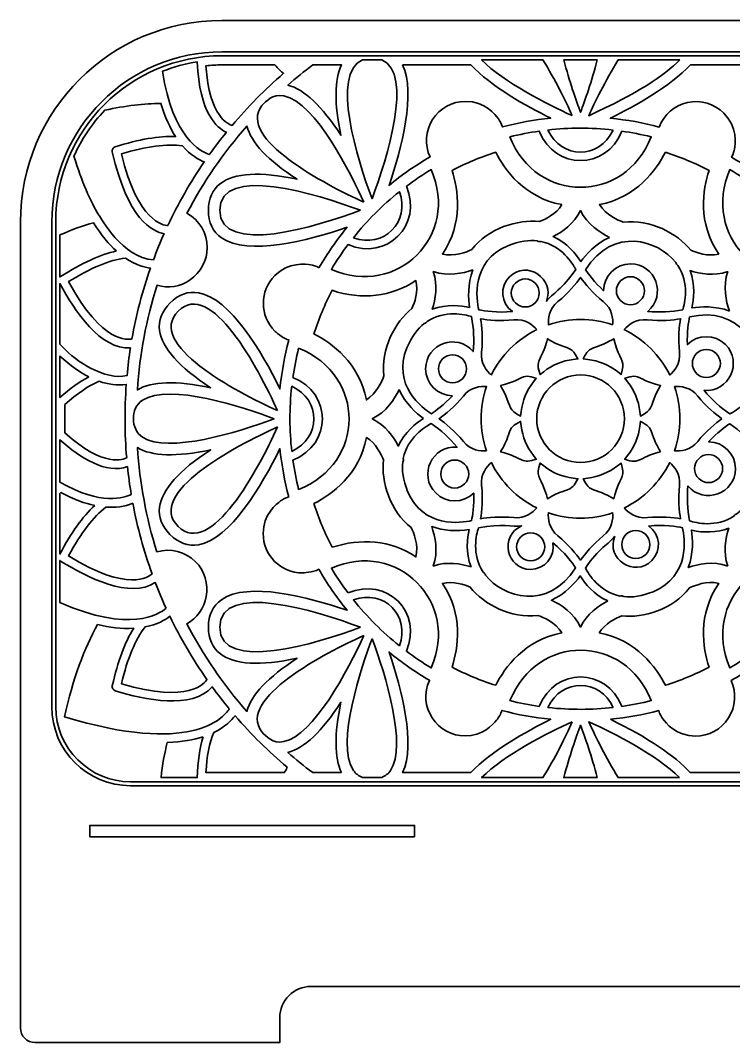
# Model space of a CAD drawing. Header units: inches. Extents: x -2.7 to 13.4, y -10.4 to -3.2.
# Drawn here: x 5.48 to 10.49, y -10.39 to -3.21 of the extents above; entities that cross this region are included whole.
import ezdxf

# ---------------------------------------------------------------- set-up
doc = ezdxf.new("R2010")
doc.units = ezdxf.units.IN
doc.header["$MEASUREMENT"] = 0
doc.layers.add('Tablet holder 4', color=7, linetype='Continuous', lineweight=0)

msp = doc.modelspace()

# ---------------------------------------------------------------- linework, layer by layer
at = {"layer": 'Tablet holder 4', "color": 22, "lineweight": 35, "true_color": 0xe52421}
for points, knots in [([(11.9396, -3.2082), (11.9396, -3.2082), (6.8983, -3.2082), (6.8983, -3.2082), (6.1161, -3.2082), (5.4819, -3.8424), (5.4819, -4.6246), (5.4819, -4.6246), (5.4819, -10.2894), (5.4819, -10.2894), (5.4819, -10.3469), (5.5285, -10.3935), (5.586, -10.3935), (5.586, -10.3935), (7.3051, -10.3935), (7.3051, -10.3935), (7.3051, -10.3935), (7.3051, -10.2193), (7.3051, -10.2193), (7.3051, -10.0976), (7.4039, -9.9989), (7.5256, -9.9989), (7.5256, -9.9989), (11.3126, -9.9989), (11.3126, -9.9989), (11.4342, -9.9989), (11.5328, -10.0975), (11.5328, -10.219), (11.5328, -10.219), (11.5328, -10.3935), (11.5328, -10.3935), (11.5328, -10.3935), (13.2519, -10.3935), (13.2519, -10.3935), (13.3094, -10.3935), (13.356, -10.3469), (13.356, -10.2894), (13.356, -10.2894), (13.356, -4.6246), (13.356, -4.6246), (13.356, -3.8424), (12.7218, -3.2082), (11.9396, -3.2082)], [0, 0, 0, 0, 1, 1, 1, 2, 2, 2, 3, 3, 3, 4, 4, 4, 5, 5, 5, 6, 6, 6, 7, 7, 7, 8, 8, 8, 9, 9, 9, 10, 10, 10, 11, 11, 11, 12, 12, 12, 13, 13, 13, 14, 14, 14, 14]), ([(6.8983, -3.5207), (6.8983, -3.5207), (7.2704, -3.5207), (7.2704, -3.5207), (7.2926, -3.5479), (7.3142, -3.5671), (7.3317, -3.5799), (7.1981, -3.695), (7.0799, -3.8153), (6.9697, -3.9457), (6.9485, -3.9401), (6.8068, -3.8887), (6.7861, -3.5264), (6.8231, -3.5226), (6.8604, -3.5207), (6.8983, -3.5207)], [0, 0, 0, 0, 1, 1, 1, 2, 2, 2, 3, 3, 3, 4, 4, 4, 5, 5, 5, 5]), ([(7.5363, -3.5207), (7.5363, -3.5207), (7.7393, -3.5207), (7.7393, -3.5207), (7.6886, -3.625), (7.6872, -3.7907), (7.735, -4.0154), (7.6018, -3.8106), (7.4767, -3.6924), (7.3617, -3.6628), (7.4175, -3.6137), (7.4761, -3.5663), (7.5363, -3.5207)], [0, 0, 0, 0, 1, 1, 1, 2, 2, 2, 3, 3, 3, 4, 4, 4, 4]), ([(8.1675, -3.5207), (8.1675, -3.5207), (8.6471, -3.5207), (8.6471, -3.5207), (8.79, -3.6726), (9.0367, -3.8106), (9.209, -3.8954), (9.0938, -3.9067), (8.9799, -3.9274), (8.8692, -3.9572), (8.8631, -3.9331), (8.8476, -3.909), (8.8414, -3.8999), (8.8215, -3.8711), (8.7462, -3.7771), (8.6111, -3.7771), (8.5167, -3.7771), (8.4297, -3.8249), (8.3788, -3.905), (8.3281, -3.9844), (8.3212, -4.0826), (8.3607, -4.1681), (8.2596, -4.2264), (8.1631, -4.2933), (8.0726, -4.3676), (8.1622, -4.1057), (8.2633, -3.7197), (8.1675, -3.5207)], [0, 0, 0, 0, 1, 1, 1, 2, 2, 2, 3, 3, 3, 4, 4, 4, 5, 5, 5, 6, 6, 6, 7, 7, 7, 8, 8, 8, 9, 9, 9, 9]), ([(10.1907, -3.5207), (10.1907, -3.5207), (10.6704, -3.5207), (10.6704, -3.5207), (10.5747, -3.7194), (10.6757, -4.1057), (10.7651, -4.3676), (10.6757, -4.294), (10.58, -4.2276), (10.48, -4.1697), (10.4924, -4.1493), (10.4985, -4.1232), (10.5006, -4.1128), (10.5076, -4.0781), (10.5229, -3.9569), (10.4254, -3.8594), (10.3586, -3.7926), (10.2635, -3.765), (10.1711, -3.7854), (10.079, -3.8058), (10.0047, -3.8704), (9.9722, -3.9581), (9.8603, -3.9278), (9.7451, -3.9068), (9.6288, -3.8954), (9.8013, -3.8104), (10.0479, -3.6726), (10.1907, -3.5207)], [0, 0, 0, 0, 1, 1, 1, 2, 2, 2, 3, 3, 3, 4, 4, 4, 5, 5, 5, 6, 6, 6, 7, 7, 7, 8, 8, 8, 9, 9, 9, 9]), ([(7.5804, -4.9471), (7.5599, -4.9347), (7.5336, -4.9286), (7.5231, -4.9265), (7.4883, -4.9196), (7.3672, -4.9047), (7.27, -5.0018), (7.1626, -5.1092), (7.1626, -5.2842), (7.27, -5.3917), (7.2707, -5.3924), (7.3229, -5.4419), (7.3686, -5.4551), (7.3385, -5.5669), (7.3175, -5.6819), (7.306, -5.7985), (7.1771, -5.536), (6.9569, -5.1621), (6.735, -5.1231), (6.6615, -5.1101), (6.5936, -5.1343), (6.5329, -5.195), (6.4751, -5.2528), (6.4504, -5.3174), (6.4596, -5.3871), (6.4757, -5.51), (6.5964, -5.6453), (6.8189, -5.7899), (6.5786, -5.7387), (6.4061, -5.744), (6.304, -5.8054), (6.3201, -5.5554), (6.3665, -5.3082), (6.4419, -5.0696), (6.5217, -5.0931), (6.6056, -5.0799), (6.675, -5.0319), (6.7497, -4.9804), (6.7944, -4.8956), (6.7944, -4.805), (6.7944, -4.7046), (6.7393, -4.6122), (6.6524, -4.564), (6.7676, -4.344), (6.9092, -4.1382), (7.0733, -3.9511), (7.1031, -4.0661), (7.2213, -4.1911), (7.4261, -4.3243), (7.1665, -4.2692), (6.9856, -4.2794), (6.8872, -4.355), (6.8314, -4.3978), (6.8032, -4.461), (6.8032, -4.5428), (6.8032, -4.6286), (6.8342, -4.6937), (6.8953, -4.7365), (7.0801, -4.8661), (7.5008, -4.7568), (7.7782, -4.6621), (7.7047, -4.7514), (7.6385, -4.8469), (7.5804, -4.9471)], [0, 0, 0, 0, 1, 1, 1, 2, 2, 2, 3, 3, 3, 4, 4, 4, 5, 5, 5, 6, 6, 6, 7, 7, 7, 8, 8, 8, 9, 9, 9, 10, 10, 10, 11, 11, 11, 12, 12, 12, 13, 13, 13, 14, 14, 14, 15, 15, 15, 16, 16, 16, 17, 17, 17, 18, 18, 18, 19, 19, 19, 20, 20, 20, 21, 21, 21, 21]), ([(9.7093, -3.9863), (9.7792, -3.9962), (9.8479, -4.0097), (9.9154, -4.0267), (9.73, -4.4999), (9.1076, -4.4993), (8.9225, -4.0267), (8.9899, -4.0097), (9.0587, -3.9962), (9.1286, -3.9863), (9.2399, -4.2629), (9.5979, -4.2631), (9.7093, -3.9863)], [0, 0, 0, 0, 1, 1, 1, 2, 2, 2, 3, 3, 3, 4, 4, 4, 4]), ([(6.6211, -4.089), (6.6793, -4.1564), (6.736, -4.1881), (6.7737, -4.2026), (6.6761, -4.3451), (6.5904, -4.4946), (6.5176, -4.6499), (6.4875, -4.6492), (6.305, -4.625), (6.1924, -4.1454), (6.3672, -4.0926), (6.5111, -4.0739), (6.6211, -4.089)], [0, 0, 0, 0, 1, 1, 1, 2, 2, 2, 3, 3, 3, 4, 4, 4, 4]), ([(8.1947, -4.374), (8.2507, -4.3319), (8.3089, -4.2928), (8.369, -4.2567), (8.5717, -4.7219), (8.1322, -5.1608), (7.6672, -4.9583), (7.7035, -4.8982), (7.7426, -4.84), (7.7846, -4.7842), (8.0576, -4.8997), (8.3108, -4.6481), (8.1947, -4.374)], [0, 0, 0, 0, 1, 1, 1, 2, 2, 2, 3, 3, 3, 4, 4, 4, 4]), ([(11.0532, -4.7842), (11.0951, -4.84), (11.1343, -4.8981), (11.1704, -4.9581), (10.6993, -5.1579), (10.2675, -4.7192), (10.4689, -4.2567), (10.529, -4.2928), (10.5872, -4.3319), (10.6431, -4.374), (10.5274, -4.6474), (10.7792, -4.9001), (11.0532, -4.7842)], [0, 0, 0, 0, 1, 1, 1, 2, 2, 2, 3, 3, 3, 4, 4, 4, 4]), ([(10.1369, -5.2419), (10.0554, -5.2583), (9.9753, -5.2615), (9.8911, -5.2533), (10.0267, -5.1399), (9.9453, -4.9194), (9.77, -4.9194), (9.6658, -4.9194), (9.5813, -5.004), (9.581, -5.1081), (9.5171, -5.0494), (9.4726, -4.9878), (9.4542, -4.9603), (9.6493, -4.6533), (9.9631, -4.7517), (10.0881, -4.9093), (10.0896, -4.9181), (10.0946, -4.9256), (10.1033, -4.9304), (10.1858, -5.0546), (10.1514, -5.1964), (10.1369, -5.2419)], [0, 0, 0, 0, 1, 1, 1, 2, 2, 2, 3, 3, 3, 4, 4, 4, 5, 5, 5, 6, 6, 6, 7, 7, 7, 7]), ([(8.9183, -5.0113), (8.8494, -5.0801), (8.8572, -5.1961), (8.9396, -5.254), (8.8358, -5.265), (8.7406, -5.2497), (8.7028, -5.2424), (8.6869, -5.1714), (8.6465, -4.9019), (8.9086, -4.7926), (8.9882, -4.7594), (9.0565, -4.7513), (9.1149, -4.7581), (9.1222, -4.7632), (9.1311, -4.7649), (9.1408, -4.7621), (9.2868, -4.7915), (9.3628, -4.9163), (9.3847, -4.9587), (9.2907, -5.0997), (9.2197, -5.1275), (9.1789, -5.1824), (9.2419, -5.0228), (9.0401, -4.8894), (8.9183, -5.0113)], [0, 0, 0, 0, 1, 1, 1, 2, 2, 2, 3, 3, 3, 4, 4, 4, 5, 5, 5, 6, 6, 6, 7, 7, 7, 8, 8, 8, 8]), ([(6.2194, -4.8785), (6.2926, -4.9283), (6.3554, -4.9443), (6.3958, -4.9488), (6.3393, -5.1103), (6.2957, -5.2768), (6.2658, -5.4468), (6.2393, -5.4538), (6.0554, -5.4825), (5.8203, -5.044), (5.9753, -4.9479), (6.1093, -4.8924), (6.2194, -4.8785)], [0, 0, 0, 0, 1, 1, 1, 2, 2, 2, 3, 3, 3, 4, 4, 4, 4]), ([(8.5186, -5.8463), (8.46, -5.9101), (8.3983, -5.9547), (8.3708, -5.9731), (8.3096, -5.9343), (8.0901, -5.7729), (8.1985, -5.5094), (8.2314, -5.4297), (8.274, -5.3756), (8.3201, -5.3392), (8.3288, -5.3375), (8.3362, -5.3326), (8.341, -5.3239), (8.4651, -5.2414), (8.6071, -5.2758), (8.6526, -5.2903), (8.6692, -5.3729), (8.6721, -5.4526), (8.664, -5.5361), (8.5504, -5.4006), (8.3301, -5.4819), (8.3301, -5.6572), (8.3301, -5.7614), (8.4146, -5.846), (8.5186, -5.8463)], [0, 0, 0, 0, 1, 1, 1, 2, 2, 2, 3, 3, 3, 4, 4, 4, 5, 5, 5, 6, 6, 6, 7, 7, 7, 8, 8, 8, 8]), ([(10.6651, -5.7301), (10.6357, -5.8761), (10.511, -5.9521), (10.4685, -5.974), (10.4015, -5.9294), (10.3419, -5.8756), (10.2867, -5.8083), (10.4628, -5.8239), (10.5611, -5.6106), (10.4371, -5.4865), (10.3635, -5.4129), (10.2439, -5.4129), (10.1701, -5.4863), (10.1664, -5.3997), (10.1785, -5.3244), (10.1849, -5.2921), (10.5383, -5.2126), (10.6925, -5.5029), (10.6692, -5.7043), (10.664, -5.7115), (10.6624, -5.7204), (10.6651, -5.7301)], [0, 0, 0, 0, 1, 1, 1, 2, 2, 2, 3, 3, 3, 4, 4, 4, 5, 5, 5, 6, 6, 6, 7, 7, 7, 7]), ([(7.3969, -5.7179), (7.4069, -5.6482), (7.4204, -5.5794), (7.4372, -5.5121), (7.9125, -5.7038), (7.9075, -6.3206), (7.4374, -6.5047), (7.4204, -6.4374), (7.4069, -6.3685), (7.3969, -6.2986), (7.6736, -6.1874), (7.6738, -5.8293), (7.3969, -5.7179)], [0, 0, 0, 0, 1, 1, 1, 2, 2, 2, 3, 3, 3, 4, 4, 4, 4]), ([(5.7944, -5.9088), (5.8808, -5.8303), (5.9617, -5.7754), (6.0361, -5.745), (6.0967, -5.7661), (6.1631, -5.7769), (6.2258, -5.7671), (6.2128, -5.9436), (6.2144, -6.1124), (6.2286, -6.2817), (6.2094, -6.2929), (6.0704, -6.3578), (5.7944, -6.1079), (5.7944, -6.1079), (5.7944, -5.9088), (5.7944, -5.9088)], [0, 0, 0, 0, 1, 1, 1, 2, 2, 2, 3, 3, 3, 4, 4, 4, 5, 5, 5, 5]), ([(9.111, -6.0083), (9.111, -5.8382), (9.2489, -5.7004), (9.4189, -5.7004), (9.5889, -5.7004), (9.7268, -5.8382), (9.7268, -6.0083), (9.7268, -6.1783), (9.5889, -6.3161), (9.4189, -6.3161), (9.2489, -6.3161), (9.111, -6.1783), (9.111, -6.0083)], [0, 0, 0, 0, 1, 1, 1, 2, 2, 2, 3, 3, 3, 4, 4, 4, 4]), ([(8.2033, -6.5186), (8.1701, -6.439), (8.1619, -6.3707), (8.1687, -6.3124), (8.1738, -6.305), (8.1756, -6.2961), (8.1728, -6.2865), (8.2022, -6.1404), (8.3269, -6.0644), (8.3694, -6.0425), (8.4388, -6.0886), (8.4975, -6.1431), (8.5513, -6.2082), (8.3751, -6.1926), (8.2768, -6.4061), (8.4008, -6.53), (8.4743, -6.6035), (8.5939, -6.6039), (8.6678, -6.5304), (8.6715, -6.6169), (8.6593, -6.6919), (8.6529, -6.7244), (8.5821, -6.7401), (8.3125, -6.7807), (8.2033, -6.5186)], [0, 0, 0, 0, 1, 1, 1, 2, 2, 2, 3, 3, 3, 4, 4, 4, 5, 5, 5, 6, 6, 6, 7, 7, 7, 8, 8, 8, 8]), ([(10.1739, -6.4806), (10.2874, -6.616), (10.5078, -6.5346), (10.5078, -6.3593), (10.5078, -6.2553), (10.4232, -6.1706), (10.3193, -6.1703), (10.3778, -6.1064), (10.4396, -6.0619), (10.4671, -6.0435), (10.7731, -6.2372), (10.6768, -6.5515), (10.5179, -6.6774), (10.5092, -6.6789), (10.5017, -6.684), (10.4968, -6.6926), (10.3726, -6.7753), (10.2308, -6.7407), (10.1853, -6.7262), (10.1682, -6.6415), (10.1661, -6.5615), (10.1739, -6.4806)], [0, 0, 0, 0, 1, 1, 1, 2, 2, 2, 3, 3, 3, 4, 4, 4, 5, 5, 5, 6, 6, 6, 7, 7, 7, 7]), ([(6.8953, -7.2801), (6.8342, -7.3229), (6.8032, -7.3881), (6.8032, -7.4739), (6.8032, -7.5556), (6.8314, -7.6186), (6.8871, -7.6614), (6.9856, -7.7371), (7.1667, -7.7474), (7.4261, -7.6922), (7.2213, -7.8254), (7.1031, -7.9504), (7.0733, -8.0656), (6.9081, -7.8774), (6.7661, -7.6703), (6.6506, -7.4493), (6.7235, -7.4096), (6.7732, -7.3408), (6.7883, -7.2581), (6.8047, -7.1687), (6.7762, -7.0772), (6.7124, -7.0132), (6.6411, -6.9421), (6.5365, -6.9158), (6.4408, -6.9435), (6.3661, -6.706), (6.3201, -6.4599), (6.304, -6.211), (6.4061, -6.2725), (6.5788, -6.2778), (6.819, -6.2267), (6.5964, -6.3712), (6.4757, -6.5064), (6.4596, -6.6294), (6.4506, -6.699), (6.4751, -6.7637), (6.5331, -6.8215), (6.5936, -6.8821), (6.6615, -6.9062), (6.7349, -6.8935), (6.9569, -6.8544), (7.1771, -6.4806), (7.3061, -6.2182), (7.3174, -6.3331), (7.3381, -6.4469), (7.3679, -6.5581), (7.3438, -6.5642), (7.3197, -6.5796), (7.3106, -6.586), (7.2818, -6.6057), (7.1878, -6.681), (7.1878, -6.816), (7.1878, -6.9681), (7.3115, -7.0917), (7.4635, -7.0917), (7.4644, -7.0917), (7.5371, -7.0899), (7.5788, -7.0665), (7.6371, -7.1675), (7.7039, -7.264), (7.7783, -7.3546), (7.501, -7.2599), (7.08, -7.1507), (6.8953, -7.2801)], [0, 0, 0, 0, 1, 1, 1, 2, 2, 2, 3, 3, 3, 4, 4, 4, 5, 5, 5, 6, 6, 6, 7, 7, 7, 8, 8, 8, 9, 9, 9, 10, 10, 10, 11, 11, 11, 12, 12, 12, 13, 13, 13, 14, 14, 14, 15, 15, 15, 16, 16, 16, 17, 17, 17, 18, 18, 18, 19, 19, 19, 20, 20, 20, 21, 21, 21, 21]), ([(6.0832, -6.6296), (6.1465, -6.6342), (6.2136, -6.6276), (6.2718, -6.6019), (6.3035, -6.7718), (6.3486, -6.9381), (6.4068, -7.0993), (6.385, -7.1201), (6.2389, -7.2319), (5.8203, -6.9725), (5.9064, -6.8118), (5.9947, -6.6967), (6.0832, -6.6296)], [0, 0, 0, 0, 1, 1, 1, 2, 2, 2, 3, 3, 3, 4, 4, 4, 4]), ([(8.701, -6.7746), (8.8678, -6.7412), (8.9367, -6.7719), (9.0046, -6.7621), (8.8472, -6.8304), (8.8956, -7.0672), (9.0679, -7.0672), (9.1653, -7.0672), (9.2418, -6.9799), (9.2246, -6.8806), (9.3057, -6.9462), (9.3622, -7.0244), (9.3837, -7.0562), (9.1883, -7.3633), (8.8747, -7.2649), (8.7499, -7.1072), (8.7482, -7.0985), (8.7432, -7.091), (8.7344, -7.0861), (8.6519, -6.9621), (8.6864, -6.8201), (8.701, -6.7746)], [0, 0, 0, 0, 1, 1, 1, 2, 2, 2, 3, 3, 3, 4, 4, 4, 5, 5, 5, 6, 6, 6, 7, 7, 7, 7]), ([(9.659, -6.8342), (9.596, -6.9939), (9.7976, -7.1271), (9.9196, -7.0053), (9.9885, -6.9364), (9.9807, -6.8204), (9.8983, -6.7625), (10.0021, -6.7515), (10.0975, -6.7668), (10.1351, -6.7743), (10.1511, -6.845), (10.1922, -7.1143), (9.9292, -7.2239), (9.8497, -7.2571), (9.7812, -7.2653), (9.7229, -7.2585), (9.7157, -7.2533), (9.7067, -7.2517), (9.6972, -7.2544), (9.5511, -7.225), (9.4751, -7.1003), (9.4532, -7.0578), (9.5467, -6.9174), (9.6181, -6.889), (9.659, -6.8342)], [0, 0, 0, 0, 1, 1, 1, 2, 2, 2, 3, 3, 3, 4, 4, 4, 5, 5, 5, 6, 6, 6, 7, 7, 7, 8, 8, 8, 8]), ([(7.7846, -7.2325), (7.7426, -7.1765), (7.7035, -7.1183), (7.6672, -7.0582), (8.1328, -6.8556), (8.5714, -7.2951), (8.369, -7.76), (8.3089, -7.7238), (8.2507, -7.6846), (8.1947, -7.6426), (8.3108, -7.3683), (8.0581, -7.1167), (7.7846, -7.2325)], [0, 0, 0, 0, 1, 1, 1, 2, 2, 2, 3, 3, 3, 4, 4, 4, 4]), ([(10.6431, -7.6426), (10.5872, -7.6846), (10.529, -7.7238), (10.4689, -7.76), (10.2661, -7.2944), (10.7058, -6.8558), (11.1706, -7.0582), (11.1344, -7.1183), (11.0953, -7.1765), (11.0532, -7.2325), (10.7789, -7.1164), (10.5274, -7.369), (10.6431, -7.6426)], [0, 0, 0, 0, 1, 1, 1, 2, 2, 2, 3, 3, 3, 4, 4, 4, 4]), ([(6.1924, -7.8711), (6.234, -7.6935), (6.2896, -7.5594), (6.3576, -7.4718), (6.4447, -7.4551), (6.5003, -7.4221), (6.5321, -7.3968), (6.6064, -7.551), (6.6932, -7.6994), (6.7924, -7.8408), (6.7785, -7.8644), (6.6689, -8.0149), (6.1924, -7.8711)], [0, 0, 0, 0, 1, 1, 1, 2, 2, 2, 3, 3, 3, 4, 4, 4, 4]), ([(9.1286, -8.0303), (9.0587, -8.0203), (8.9901, -8.0068), (8.9228, -7.99), (9.1143, -7.5147), (9.7312, -7.5197), (9.9154, -7.9899), (9.8479, -8.0068), (9.7792, -8.0203), (9.7093, -8.0303), (9.5981, -7.7536), (9.2399, -7.7536), (9.1286, -8.0303)], [0, 0, 0, 0, 1, 1, 1, 2, 2, 2, 3, 3, 3, 4, 4, 4, 4]), ([(8.6471, -8.4958), (8.6471, -8.4958), (8.1675, -8.4958), (8.1675, -8.4958), (8.2632, -8.2968), (8.1622, -7.9108), (8.0728, -7.649), (8.1619, -7.7224), (8.2572, -7.7885), (8.3571, -7.8464), (8.3568, -7.8471), (8.3565, -7.8478), (8.3561, -7.8483), (8.3174, -7.9339), (8.3249, -8.0324), (8.3761, -8.1118), (8.4269, -8.1907), (8.5135, -8.2378), (8.6074, -8.2378), (8.73, -8.2378), (8.8031, -8.1604), (8.8288, -8.1272), (8.8438, -8.1078), (8.8593, -8.0819), (8.8658, -8.0586), (8.9775, -8.0887), (9.0926, -8.1097), (9.2092, -8.1212), (9.0365, -8.2061), (8.7897, -8.3439), (8.6471, -8.4958)], [0, 0, 0, 0, 1, 1, 1, 2, 2, 2, 3, 3, 3, 4, 4, 4, 5, 5, 5, 6, 6, 6, 7, 7, 7, 8, 8, 8, 9, 9, 9, 10, 10, 10, 10]), ([(9.6289, -8.1212), (9.7439, -8.1099), (9.8578, -8.0892), (9.9688, -8.0594), (9.9749, -8.0836), (9.9903, -8.1075), (9.9965, -8.1167), (10.0164, -8.1456), (10.0917, -8.2394), (10.2267, -8.2394), (10.3212, -8.2394), (10.4081, -8.1917), (10.459, -8.1117), (10.5097, -8.0321), (10.5165, -7.9337), (10.4772, -7.8485), (10.5782, -7.7901), (10.6749, -7.7233), (10.7651, -7.649), (10.6761, -7.9097), (10.5737, -8.2983), (10.6704, -8.4958), (10.6704, -8.4958), (10.1903, -8.4958), (10.1903, -8.4958), (10.08, -8.3754), (9.8915, -8.2496), (9.6289, -8.1212)], [0, 0, 0, 0, 1, 1, 1, 2, 2, 2, 3, 3, 3, 4, 4, 4, 5, 5, 5, 6, 6, 6, 7, 7, 7, 8, 8, 8, 9, 9, 9, 9]), ([(7.7393, -8.4958), (7.7393, -8.4958), (7.5363, -8.4958), (7.5363, -8.4958), (7.4757, -8.45), (7.4172, -8.4025), (7.3617, -8.3539), (7.4767, -8.3242), (7.6018, -8.206), (7.735, -8.0013), (7.6872, -8.2258), (7.6886, -8.3915), (7.7393, -8.4958)], [0, 0, 0, 0, 1, 1, 1, 2, 2, 2, 3, 3, 3, 4, 4, 4, 4]), ([(6.8407, -8.2142), (6.9214, -8.1751), (6.9667, -8.1283), (6.9906, -8.0956), (7.1051, -8.2286), (7.2254, -8.3469), (7.3564, -8.4575), (7.3549, -8.4632), (7.3499, -8.4775), (7.3367, -8.4958), (7.3367, -8.4958), (6.7858, -8.4958), (6.7858, -8.4958), (6.7918, -8.3817), (6.81, -8.2871), (6.8407, -8.2142)], [0, 0, 0, 0, 1, 1, 1, 2, 2, 2, 3, 3, 3, 4, 4, 4, 5, 5, 5, 5]), ([(8.2523, -8.9461), (8.2523, -8.9461), (5.9689, -8.9461), (5.9689, -8.9461), (5.9689, -8.9461), (5.9689, -8.8674), (5.9689, -8.8674), (5.9689, -8.8674), (8.2523, -8.8674), (8.2523, -8.8674), (8.2523, -8.8674), (8.2523, -8.9461), (8.2523, -8.9461)], [0, 0, 0, 0, 1, 1, 1, 2, 2, 2, 3, 3, 3, 4, 4, 4, 4])]:
    msp.add_open_spline(points, degree=3, knots=knots, dxfattribs=at)
at = {"layer": 'Tablet holder 4', "color": 18, "lineweight": 35, "true_color": 0x000000}
for points, knots in [([(11.9394, -3.4287), (11.9394, -3.4287), (6.8982, -3.4287), (6.8982, -3.4287), (6.2388, -3.4287), (5.7023, -3.9652), (5.7023, -4.6246), (5.7023, -4.6246), (5.7023, -8.034), (5.7023, -8.034), (5.7023, -8.3394), (5.9508, -8.5878), (6.2563, -8.5878), (6.2563, -8.5878), (12.5814, -8.5878), (12.5814, -8.5878), (12.8868, -8.5878), (13.1353, -8.3394), (13.1353, -8.034), (13.1353, -8.034), (13.1353, -4.6246), (13.1353, -4.6246), (13.1353, -3.9652), (12.5989, -3.4287), (11.9394, -3.4287)], [0, 0, 0, 0, 1, 1, 1, 2, 2, 2, 3, 3, 3, 4, 4, 4, 5, 5, 5, 6, 6, 6, 7, 7, 7, 8, 8, 8, 8]), ([(13.1076, -8.034), (13.1076, -8.3241), (12.8715, -8.5601), (12.5814, -8.5601), (12.5814, -8.5601), (6.2563, -8.5601), (6.2563, -8.5601), (5.9661, -8.5601), (5.7301, -8.3241), (5.7301, -8.034), (5.7301, -8.034), (5.7301, -4.6246), (5.7301, -4.6246), (5.7301, -3.9805), (6.2541, -3.4565), (6.8982, -3.4565), (6.8982, -3.4565), (11.9394, -3.4565), (11.9394, -3.4565), (12.5835, -3.4565), (13.1076, -3.9805), (13.1076, -4.6246), (13.1076, -4.6246), (13.1076, -8.034), (13.1076, -8.034)], [0, 0, 0, 0, 1, 1, 1, 2, 2, 2, 3, 3, 3, 4, 4, 4, 5, 5, 5, 6, 6, 6, 7, 7, 7, 8, 8, 8, 8]), ([(6.9292, -3.9944), (6.8875, -4.0457), (6.8476, -4.0981), (6.8094, -4.1514), (6.7513, -4.1324), (6.5525, -4.0336), (6.4806, -3.5657), (6.5583, -3.5349), (6.64, -3.5122), (6.725, -3.4992), (6.7386, -3.8615), (6.8654, -3.9653), (6.9292, -3.9944)], [0, 0, 0, 0, 1, 1, 1, 2, 2, 2, 3, 3, 3, 4, 4, 4, 4]), ([(7.9531, -4.4611), (7.8475, -4.1833), (7.6626, -3.5807), (7.8856, -3.486), (7.8856, -3.486), (8.0217, -3.486), (8.0217, -3.486), (8.2464, -3.5806), (8.0589, -4.1801), (7.9531, -4.4611)], [0, 0, 0, 0, 1, 1, 1, 2, 2, 2, 3, 3, 3, 3]), ([(9.3607, -3.8775), (9.1824, -3.7968), (8.8835, -3.6446), (8.7229, -3.486), (8.7229, -3.486), (9.1544, -3.486), (9.1544, -3.486), (9.2393, -3.6229), (9.3126, -3.7715), (9.3607, -3.8775)], [0, 0, 0, 0, 1, 1, 1, 2, 2, 2, 3, 3, 3, 3]), ([(9.5363, -3.486), (9.4979, -3.6347), (9.4489, -3.7735), (9.4187, -3.8535), (9.3886, -3.7735), (9.3397, -3.6347), (9.3013, -3.486), (9.3013, -3.486), (9.5363, -3.486), (9.5363, -3.486)], [0, 0, 0, 0, 1, 1, 1, 2, 2, 2, 3, 3, 3, 3]), ([(10.1163, -3.486), (10.0108, -3.5935), (9.8153, -3.7243), (9.4764, -3.8778), (9.5165, -3.7883), (9.5926, -3.6325), (9.6842, -3.486), (9.6842, -3.486), (10.1163, -3.486), (10.1163, -3.486)], [0, 0, 0, 0, 1, 1, 1, 2, 2, 2, 3, 3, 3, 3]), ([(7.8953, -4.4851), (7.6299, -4.3658), (6.9999, -4.036), (7.179, -3.8069), (7.2093, -3.7761), (7.2525, -3.7225), (7.3338, -3.7387), (7.5587, -3.7836), (7.8099, -4.2965), (7.8953, -4.4851)], [0, 0, 0, 0, 1, 1, 1, 2, 2, 2, 3, 3, 3, 3]), ([(6.1278, -4.1315), (6.2332, -4.6072), (6.4124, -4.6932), (6.4913, -4.7072), (6.4644, -4.7674), (6.4397, -4.8285), (6.4167, -4.8903), (6.2003, -4.881), (6.0454, -4.5917), (6.0325, -4.5768), (5.9725, -4.4753), (5.9124, -4.3407), (5.8576, -4.1632), (5.9113, -4.0428), (5.9851, -3.9333), (6.075, -3.8393), (6.2206, -3.8081), (6.3524, -3.7921), (6.4688, -3.7919), (6.4987, -3.8907), (6.535, -3.9667), (6.5728, -4.0247), (6.4572, -4.02), (6.3149, -4.0439), (6.1479, -4.0965), (6.1332, -4.1012), (6.1244, -4.1164), (6.1278, -4.1315)], [0, 0, 0, 0, 1, 1, 1, 2, 2, 2, 3, 3, 3, 4, 4, 4, 5, 5, 5, 6, 6, 6, 7, 7, 7, 8, 8, 8, 9, 9, 9, 9]), ([(9.6476, -3.9785), (9.5519, -4.1871), (9.2825, -4.1844), (9.1897, -3.9785), (9.3379, -3.9618), (9.4889, -3.9607), (9.6476, -3.9785)], [0, 0, 0, 0, 1, 1, 1, 2, 2, 2, 2]), ([(9.2869, -4.503), (9.2469, -4.5704), (9.1692, -4.6072), (9.1294, -4.6224), (8.978, -4.6057), (8.7696, -4.6673), (8.6538, -4.8189), (8.6194, -4.8356), (8.5307, -4.8719), (8.4476, -4.8507), (8.597, -4.6301), (8.5593, -4.397), (8.5154, -4.2622), (8.614, -4.2109), (8.7171, -4.168), (8.8226, -4.1343), (8.8867, -4.2609), (9.0248, -4.4527), (9.2869, -4.503)], [0, 0, 0, 0, 1, 1, 1, 2, 2, 2, 3, 3, 3, 4, 4, 4, 5, 5, 5, 6, 6, 6, 6]), ([(10.015, -4.1343), (10.1205, -4.168), (10.2236, -4.2109), (10.3222, -4.2621), (10.2782, -4.3969), (10.2404, -4.63), (10.3899, -4.8507), (10.314, -4.87), (10.233, -4.8411), (10.1941, -4.8237), (10.0992, -4.7052), (9.9085, -4.6014), (9.7195, -4.6263), (9.6833, -4.6132), (9.5955, -4.5752), (9.5514, -4.5029), (9.8127, -4.4522), (9.9508, -4.2607), (10.015, -4.1343)], [0, 0, 0, 0, 1, 1, 1, 2, 2, 2, 3, 3, 3, 4, 4, 4, 5, 5, 5, 6, 6, 6, 6]), ([(7.8715, -4.5429), (7.5697, -4.6576), (6.8836, -4.8662), (6.8836, -4.5428), (6.8836, -4.2161), (7.5654, -4.4276), (7.8715, -4.5429)], [0, 0, 0, 0, 1, 1, 1, 2, 2, 2, 2]), ([(7.8225, -4.7353), (7.9179, -4.6158), (8.0264, -4.5074), (8.1458, -4.4119), (8.2253, -4.624), (8.0346, -4.8149), (7.8225, -4.7353)], [0, 0, 0, 0, 1, 1, 1, 2, 2, 2, 2]), ([(9.6231, -4.7329), (9.5254, -4.7775), (9.4568, -4.855), (9.4211, -4.9035), (9.3892, -4.8525), (9.3257, -4.7715), (9.2263, -4.7272), (9.2907, -4.6946), (9.3747, -4.6368), (9.4187, -4.5444), (9.4656, -4.6425), (9.5574, -4.7015), (9.6231, -4.7329)], [0, 0, 0, 0, 1, 1, 1, 2, 2, 2, 3, 3, 3, 4, 4, 4, 4]), ([(6.1565, -4.8289), (6.0436, -4.8542), (5.9122, -4.9142), (5.7646, -5.0082), (5.7626, -5.0094), (5.7611, -5.0113), (5.7596, -5.0129), (5.7596, -5.0129), (5.7596, -4.7158), (5.7596, -4.7158), (5.8426, -4.6794), (5.9215, -4.651), (5.9957, -4.631), (6.0501, -4.7188), (6.1049, -4.7825), (6.1565, -4.8289)], [0, 0, 0, 0, 1, 1, 1, 2, 2, 2, 3, 3, 3, 4, 4, 4, 5, 5, 5, 5]), ([(7.2883, -5.9507), (6.9936, -5.8183), (6.3611, -5.4807), (6.5899, -5.2519), (6.8208, -5.021), (7.1536, -5.6533), (7.2883, -5.9507)], [0, 0, 0, 0, 1, 1, 1, 2, 2, 2, 2]), ([(8.6392, -5.2253), (8.5806, -5.2119), (8.4785, -5.1996), (8.3768, -5.2386), (8.3993, -5.1699), (8.4178, -5.0696), (8.3836, -4.9732), (8.4861, -5.0094), (8.5928, -4.9863), (8.6615, -4.9621), (8.6239, -5.0626), (8.6301, -5.1658), (8.6392, -5.2253)], [0, 0, 0, 0, 1, 1, 1, 2, 2, 2, 3, 3, 3, 4, 4, 4, 4]), ([(9.1288, -5.1241), (9.1288, -5.1784), (9.0847, -5.2225), (9.0303, -5.2225), (8.976, -5.2225), (8.9319, -5.1784), (8.9319, -5.1241), (8.9319, -5.0697), (8.976, -5.0256), (9.0303, -5.0256), (9.0847, -5.0256), (9.1288, -5.0697), (9.1288, -5.1241)], [0, 0, 0, 0, 1, 1, 1, 2, 2, 2, 3, 3, 3, 4, 4, 4, 4]), ([(9.6443, -5.3474), (9.4981, -5.2974), (9.3399, -5.2972), (9.1933, -5.3474), (9.1899, -5.3069), (9.1949, -5.2363), (9.2592, -5.1847), (9.3339, -5.125), (9.3889, -5.0563), (9.4187, -5.0144), (9.4487, -5.0563), (9.5038, -5.125), (9.5785, -5.1847), (9.6431, -5.2365), (9.6481, -5.3069), (9.6443, -5.3474)], [0, 0, 0, 0, 1, 1, 1, 2, 2, 2, 3, 3, 3, 4, 4, 4, 5, 5, 5, 5]), ([(9.839, -5.178), (9.8005, -5.2164), (9.7382, -5.2164), (9.6997, -5.178), (9.6613, -5.1395), (9.6613, -5.0772), (9.6997, -5.0387), (9.7382, -5.0002), (9.8005, -5.0002), (9.839, -5.0387), (9.8775, -5.0772), (9.8775, -5.1395), (9.839, -5.178)], [0, 0, 0, 0, 1, 1, 1, 2, 2, 2, 3, 3, 3, 4, 4, 4, 4]), ([(10.465, -5.251), (10.3644, -5.2133), (10.2612, -5.2197), (10.2018, -5.2288), (10.2151, -5.17), (10.2275, -5.0679), (10.1885, -4.9662), (10.2572, -4.9887), (10.3575, -5.0074), (10.4539, -4.9732), (10.4176, -5.0756), (10.4408, -5.1824), (10.465, -5.251)], [0, 0, 0, 0, 1, 1, 1, 2, 2, 2, 3, 3, 3, 4, 4, 4, 4]), ([(6.2554, -5.509), (6.2454, -5.5739), (6.2372, -5.6393), (6.231, -5.7051), (6.0781, -5.7404), (5.8642, -5.6024), (5.7833, -5.5072), (5.781, -5.5044), (5.7726, -5.4967), (5.7596, -5.4836), (5.7596, -5.4836), (5.7596, -5.0575), (5.7596, -5.0575), (5.8594, -5.2468), (6.0483, -5.5286), (6.2554, -5.509)], [0, 0, 0, 0, 1, 1, 1, 2, 2, 2, 3, 3, 3, 4, 4, 4, 5, 5, 5, 5]), ([(8.2341, -5.233), (8.1156, -5.328), (8.0117, -5.5187), (8.0367, -5.7076), (8.0236, -5.7437), (7.9856, -5.8315), (7.9133, -5.8756), (7.8627, -5.6145), (7.6713, -5.4764), (7.5449, -5.4121), (7.5785, -5.3069), (7.6213, -5.2039), (7.6724, -5.1053), (7.8803, -5.175), (8.0916, -5.1503), (8.2611, -5.037), (8.2805, -5.1129), (8.2515, -5.194), (8.2341, -5.233)], [0, 0, 0, 0, 1, 1, 1, 2, 2, 2, 3, 3, 3, 4, 4, 4, 5, 5, 5, 6, 6, 6, 6]), ([(9.111, -5.3815), (8.9728, -5.4496), (8.8601, -5.5622), (8.7919, -5.7004), (8.7608, -5.6744), (8.7144, -5.6211), (8.7236, -5.5387), (8.7342, -5.4437), (8.7244, -5.3562), (8.7161, -5.3056), (8.7668, -5.3139), (8.8542, -5.3236), (8.9493, -5.3131), (9.0317, -5.3039), (9.085, -5.3503), (9.111, -5.3815)], [0, 0, 0, 0, 1, 1, 1, 2, 2, 2, 3, 3, 3, 4, 4, 4, 5, 5, 5, 5]), ([(10.114, -5.5389), (10.1232, -5.6211), (10.0768, -5.6744), (10.0456, -5.7004), (9.9774, -5.5622), (9.8649, -5.4497), (9.7265, -5.3815), (9.7526, -5.3503), (9.806, -5.304), (9.8882, -5.3131), (9.9835, -5.3236), (10.0708, -5.314), (10.1215, -5.3056), (10.1132, -5.3562), (10.1035, -5.4437), (10.114, -5.5389)], [0, 0, 0, 0, 1, 1, 1, 2, 2, 2, 3, 3, 3, 4, 4, 4, 5, 5, 5, 5]), ([(9.1254, -5.666), (9.1137, -5.6245), (9.1248, -5.6021), (9.1401, -5.5712), (9.1659, -5.519), (9.1713, -5.4983), (9.1859, -5.4461), (9.1859, -5.4461), (9.21, -5.4597), (9.21, -5.4597), (9.3153, -5.5189), (9.349, -5.4963), (9.3842, -5.5588), (9.3842, -5.5588), (9.4001, -5.5871), (9.4001, -5.5871), (9.4001, -5.5871), (9.3679, -5.5911), (9.3679, -5.5911), (9.2921, -5.6004), (9.2201, -5.6302), (9.1597, -5.6773), (9.1597, -5.6773), (9.1341, -5.6972), (9.1341, -5.6972), (9.1341, -5.6972), (9.1254, -5.666), (9.1254, -5.666)], [0, 0, 0, 0, 1, 1, 1, 2, 2, 2, 3, 3, 3, 4, 4, 4, 5, 5, 5, 6, 6, 6, 7, 7, 7, 8, 8, 8, 9, 9, 9, 9]), ([(9.4696, -5.5909), (9.4696, -5.5909), (9.4373, -5.587), (9.4373, -5.587), (9.4672, -5.5341), (9.4705, -5.5225), (9.5308, -5.5022), (9.5862, -5.4836), (9.6048, -5.4726), (9.6517, -5.4462), (9.6517, -5.4462), (9.6591, -5.4729), (9.6591, -5.4729), (9.6915, -5.5885), (9.7313, -5.5973), (9.7122, -5.6659), (9.7122, -5.6659), (9.7035, -5.6972), (9.7035, -5.6972), (9.7035, -5.6972), (9.6779, -5.6772), (9.6779, -5.6772), (9.6176, -5.63), (9.5456, -5.6002), (9.4696, -5.5909)], [0, 0, 0, 0, 1, 1, 1, 2, 2, 2, 3, 3, 3, 4, 4, 4, 5, 5, 5, 6, 6, 6, 7, 7, 7, 8, 8, 8, 8]), ([(10.303, -5.7183), (10.2486, -5.7183), (10.2046, -5.6742), (10.2046, -5.6198), (10.2046, -5.5654), (10.2486, -5.5213), (10.303, -5.5213), (10.3574, -5.5213), (10.4015, -5.5654), (10.4015, -5.6198), (10.4015, -5.6742), (10.3574, -5.7183), (10.303, -5.7183)], [0, 0, 0, 0, 1, 1, 1, 2, 2, 2, 3, 3, 3, 4, 4, 4, 4]), ([(5.9624, -5.7135), (5.8981, -5.7471), (5.8303, -5.796), (5.7596, -5.8594), (5.7596, -5.8594), (5.7596, -5.5672), (5.7596, -5.5672), (5.8335, -5.636), (5.9015, -5.6825), (5.9624, -5.7135)], [0, 0, 0, 0, 1, 1, 1, 2, 2, 2, 3, 3, 3, 3]), ([(8.5885, -5.5881), (8.627, -5.6265), (8.627, -5.6889), (8.5885, -5.7274), (8.5501, -5.7658), (8.4877, -5.7658), (8.4493, -5.7274), (8.4108, -5.6889), (8.4108, -5.6265), (8.4493, -5.5881), (8.4877, -5.5496), (8.5501, -5.5496), (8.5885, -5.5881)], [0, 0, 0, 0, 1, 1, 1, 2, 2, 2, 3, 3, 3, 4, 4, 4, 4]), ([(8.8702, -5.7996), (8.8702, -5.7996), (8.8566, -5.7754), (8.8566, -5.7754), (8.9083, -5.761), (8.9292, -5.7556), (8.9817, -5.7296), (9.0388, -5.7013), (9.0491, -5.7073), (9.1076, -5.7236), (9.1076, -5.7236), (9.0876, -5.7492), (9.0876, -5.7492), (9.0404, -5.8095), (9.0106, -5.8815), (9.0015, -5.9574), (9.0015, -5.9574), (8.9976, -5.9897), (8.9976, -5.9897), (8.9976, -5.9897), (8.9692, -5.9737), (8.9692, -5.9737), (8.9076, -5.9391), (8.9285, -5.9031), (8.8702, -5.7996)], [0, 0, 0, 0, 1, 1, 1, 2, 2, 2, 3, 3, 3, 4, 4, 4, 5, 5, 5, 6, 6, 6, 7, 7, 7, 8, 8, 8, 8]), ([(9.7497, -5.7491), (9.7497, -5.7491), (9.7298, -5.7236), (9.7298, -5.7236), (9.7883, -5.7072), (9.7988, -5.7014), (9.8558, -5.7296), (9.908, -5.7555), (9.9288, -5.7609), (9.981, -5.7755), (9.981, -5.7755), (9.9674, -5.7996), (9.9674, -5.7996), (9.9083, -5.9046), (9.9306, -5.9387), (9.8683, -5.9737), (9.8683, -5.9737), (9.84, -5.9896), (9.84, -5.9896), (9.84, -5.9896), (9.836, -5.9575), (9.836, -5.9575), (9.8266, -5.8815), (9.7967, -5.8095), (9.7497, -5.7491)], [0, 0, 0, 0, 1, 1, 1, 2, 2, 2, 3, 3, 3, 4, 4, 4, 5, 5, 5, 6, 6, 6, 7, 7, 7, 8, 8, 8, 8]), ([(7.2644, -6.0085), (7.0144, -6.1035), (6.5146, -6.2556), (6.3396, -6.1387), (6.255, -6.0822), (6.2539, -5.935), (6.3396, -5.8778), (6.5269, -5.7528), (7.0522, -5.9285), (7.2644, -6.0085)], [0, 0, 0, 0, 1, 1, 1, 2, 2, 2, 3, 3, 3, 3]), ([(7.389, -6.2374), (7.3724, -6.0888), (7.3712, -5.9378), (7.3889, -5.7794), (7.5978, -5.8751), (7.5949, -6.1446), (7.389, -6.2374)], [0, 0, 0, 0, 1, 1, 1, 2, 2, 2, 2]), ([(8.3139, -6.006), (8.2629, -6.0379), (8.1821, -6.1014), (8.1378, -6.2008), (8.105, -6.1364), (8.0472, -6.0524), (7.9549, -6.0083), (8.0531, -5.9615), (8.1121, -5.8696), (8.1435, -5.804), (8.1879, -5.9017), (8.2656, -5.9703), (8.3139, -6.006)], [0, 0, 0, 0, 1, 1, 1, 2, 2, 2, 3, 3, 3, 4, 4, 4, 4]), ([(8.7579, -6.2337), (8.7175, -6.2372), (8.6467, -6.2322), (8.5953, -6.1679), (8.5354, -6.0932), (8.4668, -6.0382), (8.425, -6.0083), (8.4668, -5.9783), (8.5354, -5.9233), (8.5953, -5.8486), (8.6469, -5.784), (8.7175, -5.779), (8.7579, -5.7826), (8.7078, -5.929), (8.7078, -6.0872), (8.7579, -6.2337)], [0, 0, 0, 0, 1, 1, 1, 2, 2, 2, 3, 3, 3, 4, 4, 4, 5, 5, 5, 5]), ([(10.4126, -6.0083), (10.3708, -6.0382), (10.3021, -6.0932), (10.2424, -6.1679), (10.1906, -6.2326), (10.1201, -6.2375), (10.0797, -6.2339), (10.1299, -6.0875), (10.1299, -5.9293), (10.0797, -5.7826), (10.1201, -5.779), (10.1906, -5.784), (10.2424, -5.8486), (10.3021, -5.9233), (10.3708, -5.9783), (10.4126, -6.0083)], [0, 0, 0, 0, 1, 1, 1, 2, 2, 2, 3, 3, 3, 4, 4, 4, 5, 5, 5, 5]), ([(9.0879, -6.2674), (9.0879, -6.2674), (9.1079, -6.293), (9.1079, -6.293), (9.1079, -6.293), (9.0766, -6.3018), (9.0766, -6.3018), (9.0364, -6.3131), (9.0147, -6.3033), (8.9816, -6.2869), (8.9293, -6.261), (8.9088, -6.2557), (8.8566, -6.2411), (8.8829, -6.1943), (8.894, -6.1755), (8.9127, -6.1202), (8.933, -6.0601), (8.9444, -6.0568), (8.9976, -6.0269), (8.9976, -6.0269), (9.0015, -6.0591), (9.0015, -6.0591), (9.0109, -6.1351), (9.0408, -6.2072), (9.0879, -6.2674)], [0, 0, 0, 0, 1, 1, 1, 2, 2, 2, 3, 3, 3, 4, 4, 4, 5, 5, 5, 6, 6, 6, 7, 7, 7, 8, 8, 8, 8]), ([(9.981, -6.2412), (9.9287, -6.2558), (9.9079, -6.2612), (9.8559, -6.2869), (9.7989, -6.3152), (9.7883, -6.3093), (9.7299, -6.293), (9.7299, -6.293), (9.7499, -6.2674), (9.7499, -6.2674), (9.7971, -6.207), (9.8269, -6.1351), (9.8361, -6.0593), (9.8361, -6.0593), (9.8401, -6.027), (9.8401, -6.027), (9.8928, -6.0567), (9.9046, -6.0601), (9.9249, -6.1204), (9.9435, -6.1755), (9.9545, -6.1941), (9.981, -6.2412)], [0, 0, 0, 0, 1, 1, 1, 2, 2, 2, 3, 3, 3, 4, 4, 4, 5, 5, 5, 6, 6, 6, 7, 7, 7, 7]), ([(7.2886, -6.0661), (7.1561, -6.3608), (6.8185, -6.9932), (6.5899, -6.7646), (6.359, -6.5338), (6.9904, -6.2011), (7.2886, -6.0661)], [0, 0, 0, 0, 1, 1, 1, 2, 2, 2, 2]), ([(6.2607, -6.5404), (6.2136, -6.5643), (6.0499, -6.6206), (5.7596, -6.4542), (5.7596, -6.4542), (5.7596, -6.1564), (5.7596, -6.1564), (5.9032, -6.2843), (6.0862, -6.4), (6.2343, -6.3446), (6.2411, -6.4103), (6.25, -6.4756), (6.2607, -6.5404)], [0, 0, 0, 0, 1, 1, 1, 2, 2, 2, 3, 3, 3, 4, 4, 4, 4]), ([(7.6726, -6.9117), (7.6214, -6.813), (7.5785, -6.7099), (7.5449, -6.6045), (7.6714, -6.5403), (7.8631, -6.4021), (7.9135, -6.1402), (7.9806, -6.1803), (8.0176, -6.2579), (8.0329, -6.2978), (8.0163, -6.449), (8.0778, -6.6575), (8.2293, -6.7733), (8.2459, -6.8079), (8.282, -6.8966), (8.2611, -6.9794), (8.0833, -6.8593), (7.8711, -6.8474), (7.6726, -6.9117)], [0, 0, 0, 0, 1, 1, 1, 2, 2, 2, 3, 3, 3, 4, 4, 4, 5, 5, 5, 6, 6, 6, 6]), ([(10.2491, -6.4285), (10.2107, -6.39), (10.2107, -6.3276), (10.2491, -6.2892), (10.2876, -6.2507), (10.3499, -6.2507), (10.3884, -6.2892), (10.4269, -6.3276), (10.4269, -6.39), (10.3884, -6.4285), (10.3499, -6.4669), (10.2876, -6.4669), (10.2491, -6.4285)], [0, 0, 0, 0, 1, 1, 1, 2, 2, 2, 3, 3, 3, 4, 4, 4, 4]), ([(8.5346, -6.2983), (8.589, -6.2983), (8.6331, -6.3424), (8.6331, -6.3967), (8.6331, -6.4511), (8.589, -6.4952), (8.5346, -6.4952), (8.4802, -6.4952), (8.4361, -6.4511), (8.4361, -6.3967), (8.4361, -6.3424), (8.4802, -6.2983), (8.5346, -6.2983)], [0, 0, 0, 0, 1, 1, 1, 2, 2, 2, 3, 3, 3, 4, 4, 4, 4]), ([(9.1108, -6.635), (9.0849, -6.6661), (9.0314, -6.7126), (8.9493, -6.7035), (8.8543, -6.6929), (8.7667, -6.7026), (8.7161, -6.711), (8.7244, -6.6603), (8.7342, -6.5729), (8.7236, -6.4778), (8.7144, -6.3954), (8.7608, -6.3421), (8.7919, -6.3161), (8.8601, -6.4543), (8.9726, -6.5668), (9.1108, -6.635)], [0, 0, 0, 0, 1, 1, 1, 2, 2, 2, 3, 3, 3, 4, 4, 4, 5, 5, 5, 5]), ([(9.3679, -6.4257), (9.3679, -6.4257), (9.4002, -6.4296), (9.4002, -6.4296), (9.3704, -6.4825), (9.3671, -6.4941), (9.3068, -6.5144), (9.2518, -6.5329), (9.2333, -6.5438), (9.186, -6.5704), (9.186, -6.5704), (9.1785, -6.5438), (9.1785, -6.5438), (9.1461, -6.428), (9.1062, -6.4195), (9.1253, -6.3507), (9.1253, -6.3507), (9.1341, -6.3193), (9.1341, -6.3193), (9.1341, -6.3193), (9.1597, -6.3394), (9.1597, -6.3394), (9.22, -6.3866), (9.292, -6.4164), (9.3679, -6.4257)], [0, 0, 0, 0, 1, 1, 1, 2, 2, 2, 3, 3, 3, 4, 4, 4, 5, 5, 5, 6, 6, 6, 7, 7, 7, 8, 8, 8, 8]), ([(9.7123, -6.3505), (9.7314, -6.4186), (9.6911, -6.4294), (9.6591, -6.5438), (9.6591, -6.5438), (9.6517, -6.5704), (9.6517, -6.5704), (9.6047, -6.5441), (9.5863, -6.5332), (9.531, -6.5145), (9.4707, -6.4942), (9.4674, -6.4828), (9.4375, -6.4295), (9.4375, -6.4295), (9.4697, -6.4255), (9.4697, -6.4255), (9.5456, -6.4162), (9.6176, -6.3863), (9.678, -6.3392), (9.678, -6.3392), (9.7036, -6.3193), (9.7036, -6.3193), (9.7036, -6.3193), (9.7123, -6.3505), (9.7123, -6.3505)], [0, 0, 0, 0, 1, 1, 1, 2, 2, 2, 3, 3, 3, 4, 4, 4, 5, 5, 5, 6, 6, 6, 7, 7, 7, 8, 8, 8, 8]), ([(10.1215, -6.711), (10.0708, -6.7026), (9.9835, -6.6929), (9.8883, -6.7035), (9.806, -6.7126), (9.7526, -6.6663), (9.7267, -6.6351), (9.8649, -6.5669), (9.9775, -6.4543), (10.0456, -6.3161), (10.0768, -6.3421), (10.1232, -6.3954), (10.114, -6.4778), (10.1035, -6.5729), (10.1132, -6.6603), (10.1215, -6.711)], [0, 0, 0, 0, 1, 1, 1, 2, 2, 2, 3, 3, 3, 4, 4, 4, 5, 5, 5, 5]), ([(6.0038, -6.6181), (5.9206, -6.6947), (5.8386, -6.809), (5.7596, -6.9592), (5.7596, -6.9592), (5.7596, -6.5333), (5.7596, -6.5333), (5.7617, -6.5311), (5.7636, -6.529), (5.7657, -6.5269), (5.8567, -6.5757), (5.936, -6.6038), (6.0038, -6.6181)], [0, 0, 0, 0, 1, 1, 1, 2, 2, 2, 3, 3, 3, 4, 4, 4, 4]), ([(9.5785, -6.8318), (9.5038, -6.8917), (9.4487, -6.9603), (9.4187, -7.0021), (9.3889, -6.9603), (9.3339, -6.8917), (9.2592, -6.8318), (9.1944, -6.7801), (9.1896, -6.7096), (9.1932, -6.6692), (9.3396, -6.7193), (9.4978, -6.7193), (9.6443, -6.6692), (9.6481, -6.7096), (9.6431, -6.7801), (9.5785, -6.8318)], [0, 0, 0, 0, 1, 1, 1, 2, 2, 2, 3, 3, 3, 4, 4, 4, 5, 5, 5, 5]), ([(8.649, -7.0503), (8.5804, -7.0278), (8.4801, -7.0092), (8.3836, -7.0435), (8.42, -6.9411), (8.3968, -6.8344), (8.3726, -6.7658), (8.4556, -6.7968), (8.5497, -6.801), (8.6358, -6.7879), (8.6224, -6.8465), (8.61, -6.9486), (8.649, -7.0503)], [0, 0, 0, 0, 1, 1, 1, 2, 2, 2, 3, 3, 3, 4, 4, 4, 4]), ([(8.9986, -6.8386), (9.0371, -6.8001), (9.0995, -6.8001), (9.1379, -6.8386), (9.1764, -6.877), (9.1764, -6.9394), (9.1379, -6.9778), (9.0995, -7.0163), (9.0371, -7.0163), (8.9986, -6.9778), (8.9602, -6.9394), (8.9602, -6.877), (8.9986, -6.8386)], [0, 0, 0, 0, 1, 1, 1, 2, 2, 2, 3, 3, 3, 4, 4, 4, 4]), ([(9.7088, -6.8925), (9.7088, -6.8381), (9.7529, -6.794), (9.8073, -6.794), (9.8617, -6.794), (9.9058, -6.8381), (9.9058, -6.8925), (9.9058, -6.9469), (9.8617, -6.991), (9.8073, -6.991), (9.7529, -6.991), (9.7088, -6.9469), (9.7088, -6.8925)], [0, 0, 0, 0, 1, 1, 1, 2, 2, 2, 3, 3, 3, 4, 4, 4, 4]), ([(10.4539, -7.0435), (10.3515, -7.0071), (10.2447, -7.0303), (10.1761, -7.0544), (10.2137, -6.954), (10.2074, -6.8507), (10.1983, -6.7913), (10.2844, -6.811), (10.3776, -6.81), (10.4607, -6.7782), (10.4383, -6.8468), (10.4197, -6.9471), (10.4539, -7.0435)], [0, 0, 0, 0, 1, 1, 1, 2, 2, 2, 3, 3, 3, 4, 4, 4, 4]), ([(6.5054, -7.3403), (6.4561, -7.384), (6.2526, -7.5158), (5.7596, -7.3007), (5.7596, -7.3007), (5.7596, -7.0038), (5.7596, -7.0038), (5.7611, -7.0054), (5.7626, -7.0071), (5.7646, -7.0083), (5.9438, -7.1225), (6.2557, -7.2793), (6.4286, -7.1583), (6.4522, -7.2197), (6.4779, -7.2804), (6.5054, -7.3403)], [0, 0, 0, 0, 1, 1, 1, 2, 2, 2, 3, 3, 3, 4, 4, 4, 5, 5, 5, 5]), ([(9.6111, -7.2894), (9.5467, -7.3222), (9.4628, -7.3799), (9.4187, -7.4722), (9.3721, -7.3742), (9.2801, -7.3151), (9.2146, -7.2836), (9.3122, -7.2392), (9.3807, -7.1615), (9.4164, -7.1132), (9.4483, -7.164), (9.5117, -7.2451), (9.6111, -7.2894)], [0, 0, 0, 0, 1, 1, 1, 2, 2, 2, 3, 3, 3, 4, 4, 4, 4]), ([(7.8715, -7.474), (7.5694, -7.5889), (6.8836, -7.7972), (6.8836, -7.4739), (6.8836, -7.1474), (7.5653, -7.3587), (7.8715, -7.474)], [0, 0, 0, 0, 1, 1, 1, 2, 2, 2, 2]), ([(8.8226, -7.8822), (8.7171, -7.8485), (8.614, -7.8056), (8.5154, -7.7544), (8.5593, -7.6196), (8.5969, -7.3864), (8.4476, -7.166), (8.5236, -7.1468), (8.6046, -7.1756), (8.6436, -7.193), (8.7387, -7.3117), (8.9297, -7.4157), (9.1189, -7.3903), (9.1551, -7.4028), (9.2434, -7.4397), (9.287, -7.5135), (9.0248, -7.5639), (8.8867, -7.7556), (8.8226, -7.8822)], [0, 0, 0, 0, 1, 1, 1, 2, 2, 2, 3, 3, 3, 4, 4, 4, 5, 5, 5, 6, 6, 6, 6]), ([(9.5506, -7.5136), (9.5906, -7.4461), (9.6685, -7.4093), (9.7084, -7.3941), (9.8595, -7.4107), (10.068, -7.3491), (10.1838, -7.1977), (10.2182, -7.181), (10.3069, -7.1446), (10.3899, -7.1659), (10.2404, -7.3865), (10.2782, -7.6197), (10.3222, -7.7545), (10.2235, -7.8057), (10.1204, -7.8486), (10.015, -7.8822), (9.9507, -7.7557), (9.8124, -7.564), (9.5506, -7.5136)], [0, 0, 0, 0, 1, 1, 1, 2, 2, 2, 3, 3, 3, 4, 4, 4, 5, 5, 5, 6, 6, 6, 6]), ([(8.1458, -7.6046), (8.0264, -7.5093), (7.9179, -7.4008), (7.8225, -7.2814), (8.0374, -7.2025), (8.2247, -7.3942), (8.1458, -7.6046)], [0, 0, 0, 0, 1, 1, 1, 2, 2, 2, 2]), ([(6.9501, -8.0478), (6.9075, -8.1136), (6.675, -8.375), (5.7911, -8.1026), (5.8522, -7.8356), (5.9306, -7.6181), (6.0243, -7.4549), (6.1067, -7.4742), (6.1932, -7.4857), (6.2781, -7.4811), (6.2161, -7.5789), (6.1656, -7.7142), (6.1278, -7.885), (6.1244, -7.9001), (6.1332, -7.9154), (6.1479, -7.92), (6.3506, -7.9839), (6.6933, -8.0558), (6.829, -7.8921), (6.8676, -7.945), (6.9081, -7.9969), (6.9501, -8.0478)], [0, 0, 0, 0, 1, 1, 1, 2, 2, 2, 3, 3, 3, 4, 4, 4, 5, 5, 5, 6, 6, 6, 7, 7, 7, 7]), ([(7.8956, -7.5318), (7.786, -7.7758), (7.5401, -8.2367), (7.3338, -8.2779), (7.2532, -8.2939), (7.2099, -8.2411), (7.1789, -8.2096), (6.9978, -7.9778), (7.6267, -7.6535), (7.8956, -7.5318)], [0, 0, 0, 0, 1, 1, 1, 2, 2, 2, 3, 3, 3, 3]), ([(8.0836, -8.4804), (8.0683, -8.5035), (8.0461, -8.52), (8.021, -8.5306), (8.021, -8.5306), (7.8853, -8.5306), (7.8853, -8.5306), (7.8603, -8.52), (7.8382, -8.5035), (7.8228, -8.4804), (7.6954, -8.2896), (7.8804, -7.7493), (7.9535, -7.5556), (8.0485, -7.8057), (8.2006, -8.3054), (8.0836, -8.4804)], [0, 0, 0, 0, 1, 1, 1, 2, 2, 2, 3, 3, 3, 4, 4, 4, 5, 5, 5, 5]), ([(9.6479, -8.0381), (9.4996, -8.0547), (9.3486, -8.056), (9.19, -8.0382), (9.2857, -7.8293), (9.5551, -7.8322), (9.6479, -8.0381)], [0, 0, 0, 0, 1, 1, 1, 2, 2, 2, 2]), ([(9.3607, -8.139), (9.3126, -8.245), (9.2393, -8.3936), (9.1546, -8.5306), (9.1546, -8.5306), (8.7229, -8.5306), (8.7229, -8.5306), (8.8836, -8.3719), (9.1825, -8.2197), (9.3607, -8.139)], [0, 0, 0, 0, 1, 1, 1, 2, 2, 2, 3, 3, 3, 3]), ([(9.5363, -8.5306), (9.5363, -8.5306), (9.3013, -8.5306), (9.3013, -8.5306), (9.3397, -8.3818), (9.3886, -8.2432), (9.4187, -8.1632), (9.4489, -8.2432), (9.4979, -8.3818), (9.5363, -8.5306)], [0, 0, 0, 0, 1, 1, 1, 2, 2, 2, 3, 3, 3, 3]), ([(10.1146, -8.5306), (10.1146, -8.5306), (9.6831, -8.5306), (9.6831, -8.5306), (9.5982, -8.3936), (9.5249, -8.245), (9.4769, -8.139), (9.6551, -8.2197), (9.954, -8.3719), (10.1146, -8.5306)], [0, 0, 0, 0, 1, 1, 1, 2, 2, 2, 3, 3, 3, 3]), ([(6.7663, -8.2437), (6.7417, -8.3225), (6.7278, -8.4186), (6.7246, -8.5306), (6.7246, -8.5306), (6.4699, -8.5306), (6.4699, -8.5306), (6.48, -8.4406), (6.4947, -8.3582), (6.5144, -8.2842), (6.6176, -8.2808), (6.7003, -8.2653), (6.7663, -8.2437)], [0, 0, 0, 0, 1, 1, 1, 2, 2, 2, 3, 3, 3, 4, 4, 4, 4])]:
    msp.add_open_spline(points, degree=3, knots=knots, dxfattribs=at)

doc.saveas('drawing.dxf')
